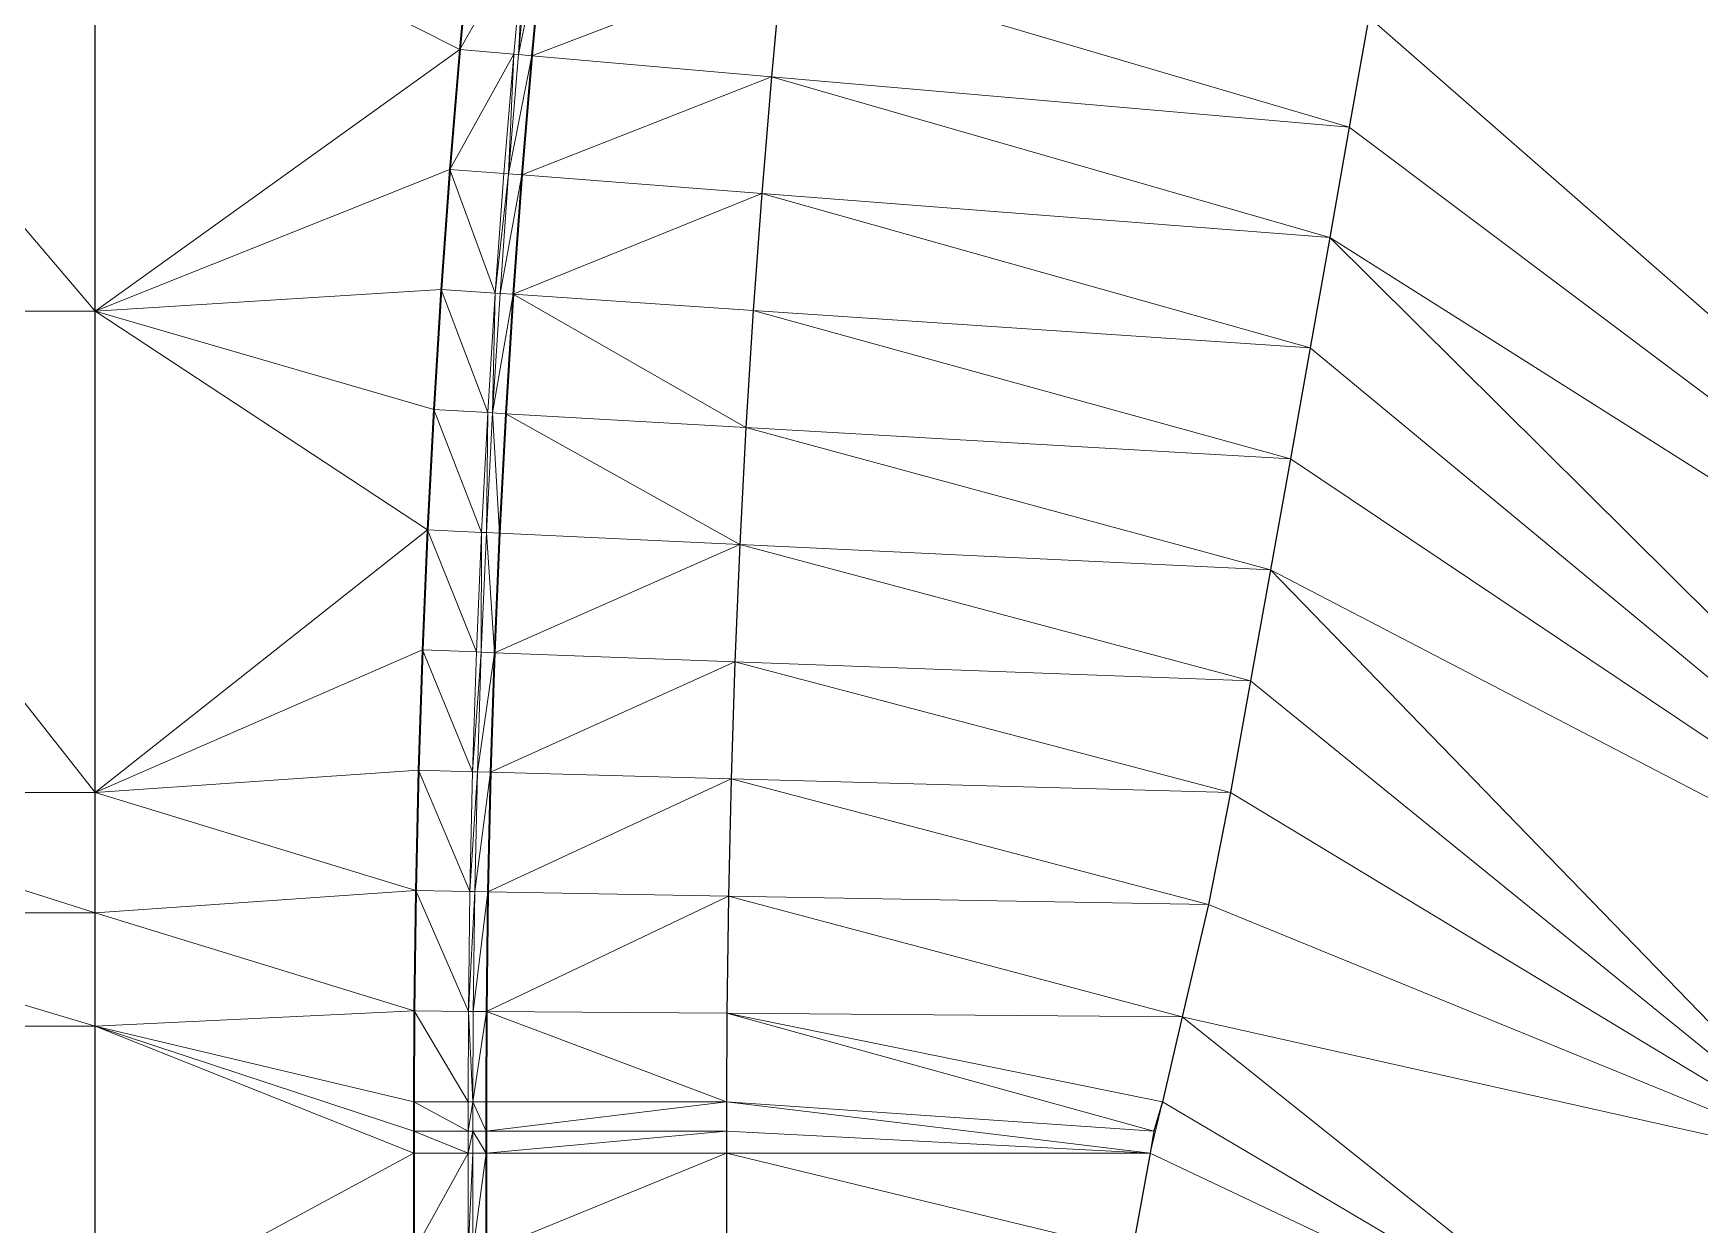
# Model space of a CAD drawing. Header units: metres. Extents: x 246428 to 246884, y 7418966 to 7419490.
# Drawn here: x 246764.42 to 246778.27, y 7419392.69 to 7419402.59 of the extents above; entities that cross this region are included whole.
import ezdxf

# ---------------------------------------------------------------- set-up
doc = ezdxf.new("R2010")
doc.units = ezdxf.units.M
doc.linetypes.add('blank name', pattern=[0])
doc.linetypes.add('HIDDEN', pattern=[9.525, 6.35, -3.175])
doc.layers.add('_12D_UNMAPPED', color=7, linetype='Continuous')
doc.layers.add('BATTER', color=250, linetype='HIDDEN', lineweight=25)
doc.layers.add('GRADELINES', color=250, linetype='HIDDEN', lineweight=25)
for name, color, linetype, lineweight, true_color in [('KERB_BACK', 7, 'Continuous', 35, 0x5fd2ff), ('KERB_LINE', 7, 'Continuous', 18, 0xb9b9b9), ('KERB_LIP', 7, 'Continuous', 35, 0x5fd2ff), ('KERB_TOP', 7, 'Continuous', 18, 0xb9b9b9)]:
    doc.layers.add(name, color=color, linetype=linetype, lineweight=lineweight, true_color=true_color)

msp = doc.modelspace()

# ---------------------------------------------------------------- linework, layer by layer
at = {"layer": '_12D_UNMAPPED', "color": 3, "linetype": 'blank name', "lineweight": 0}
for points in [[(246783.949, 7419395.364, 36.309), (246775.518, 7419402.726, 35.642), (246786.749, 7419406.174, 35.836)], [(246764.929, 7419403.986, 36.291), (246764.929, 7419400.284, 36.278), (246761.779, 7419403.986, 36.228)], [(246764.929, 7419400.284, 36.278), (246761.779, 7419400.284, 36.215), (246761.779, 7419403.986, 36.228)], [(246764.929, 7419403.986, 36.291), (246768.053, 7419403.453, 36.353), (246767.961, 7419402.457, 36.349)], [(246764.929, 7419400.284, 36.278), (246764.929, 7419403.986, 36.291), (246767.961, 7419402.457, 36.349)], [(246767.961, 7419402.457, 36.349), (246768.053, 7419403.453, 36.353), (246768.501, 7419403.41, 36.328)], [(246767.961, 7419402.457, 36.349), (246768.501, 7419403.41, 36.328), (246768.409, 7419402.418, 36.324)], [(246768.409, 7419402.418, 36.324), (246768.501, 7419403.41, 36.328), (246768.449, 7419402.415, 36.474)], [(246768.501, 7419403.41, 36.328), (246768.541, 7419403.406, 36.478), (246768.449, 7419402.415, 36.474)], [(246768.449, 7419402.415, 36.474), (246768.541, 7419403.406, 36.478), (246768.65, 7419403.395, 36.478)], [(246768.449, 7419402.415, 36.474), (246768.65, 7419403.395, 36.478), (246768.559, 7419402.405, 36.474)], [(246768.559, 7419402.405, 36.474), (246768.65, 7419403.395, 36.478), (246770.641, 7419403.201, 36.458)], [(246768.559, 7419402.405, 36.474), (246770.641, 7419403.201, 36.458), (246770.551, 7419402.231, 36.454)], [(246770.551, 7419402.231, 36.454), (246770.641, 7419403.201, 36.458), (246775.356, 7419401.811, 35.651)], [(246770.641, 7419403.201, 36.458), (246775.518, 7419402.726, 35.642), (246775.356, 7419401.811, 35.651)], [(246775.356, 7419401.811, 35.651), (246775.518, 7419402.726, 35.642), (246783.949, 7419395.364, 36.309)], [(246764.929, 7419400.284, 36.278), (246767.961, 7419402.457, 36.349), (246767.879, 7419401.461, 36.344)], [(246767.879, 7419401.461, 36.344), (246767.961, 7419402.457, 36.349), (246768.409, 7419402.418, 36.324)], [(246767.879, 7419401.461, 36.344), (246768.409, 7419402.418, 36.324), (246768.327, 7419401.426, 36.319)], [(246768.327, 7419401.426, 36.319), (246768.409, 7419402.418, 36.324), (246768.367, 7419401.423, 36.469)], [(246768.409, 7419402.418, 36.324), (246768.449, 7419402.415, 36.474), (246768.367, 7419401.423, 36.469)], [(246768.367, 7419401.423, 36.469), (246768.449, 7419402.415, 36.474), (246768.559, 7419402.405, 36.474)], [(246768.367, 7419401.423, 36.469), (246768.559, 7419402.405, 36.474), (246768.477, 7419401.415, 36.469)], [(246768.477, 7419401.415, 36.469), (246768.559, 7419402.405, 36.474), (246770.551, 7419402.231, 36.454)], [(246768.477, 7419401.415, 36.469), (246770.551, 7419402.231, 36.454), (246770.471, 7419401.26, 36.449)], [(246770.471, 7419401.26, 36.449), (246770.551, 7419402.231, 36.454), (246775.194, 7419400.895, 35.66)], [(246770.551, 7419402.231, 36.454), (246775.356, 7419401.811, 35.651), (246775.194, 7419400.895, 35.66)], [(246775.194, 7419400.895, 35.66), (246775.356, 7419401.811, 35.651), (246783.949, 7419395.364, 36.309)], [(246764.929, 7419400.284, 36.278), (246767.879, 7419401.461, 36.344), (246767.807, 7419400.463, 36.337)], [(246767.807, 7419400.463, 36.337), (246767.879, 7419401.461, 36.344), (246768.256, 7419400.433, 36.312)], [(246767.879, 7419401.461, 36.344), (246768.327, 7419401.426, 36.319), (246768.256, 7419400.433, 36.312)], [(246768.256, 7419400.433, 36.312), (246768.327, 7419401.426, 36.319), (246768.367, 7419401.423, 36.469)], [(246768.256, 7419400.433, 36.312), (246768.367, 7419401.423, 36.469), (246768.296, 7419400.43, 36.462)], [(246768.296, 7419400.43, 36.462), (246768.367, 7419401.423, 36.469), (246768.477, 7419401.415, 36.469)], [(246768.296, 7419400.43, 36.462), (246768.477, 7419401.415, 36.469), (246768.405, 7419400.423, 36.462)], [(246768.405, 7419400.423, 36.462), (246768.477, 7419401.415, 36.469), (246770.471, 7419401.26, 36.449)], [(246768.405, 7419400.423, 36.462), (246770.471, 7419401.26, 36.449), (246770.401, 7419400.289, 36.442)], [(246770.401, 7419400.289, 36.442), (246770.471, 7419401.26, 36.449), (246775.031, 7419399.977, 35.669)], [(246770.471, 7419401.26, 36.449), (246775.194, 7419400.895, 35.66), (246775.031, 7419399.977, 35.669)], [(246775.031, 7419399.977, 35.669), (246775.194, 7419400.895, 35.66), (246781.592, 7419394.55, 36.29)], [(246781.592, 7419394.55, 36.29), (246775.194, 7419400.895, 35.66), (246783.949, 7419395.364, 36.309)], [(246764.929, 7419400.284, 36.278), (246767.807, 7419400.463, 36.337), (246767.744, 7419399.465, 36.328)], [(246767.744, 7419399.465, 36.328), (246767.807, 7419400.463, 36.337), (246768.194, 7419399.44, 36.303)], [(246767.807, 7419400.463, 36.337), (246768.256, 7419400.433, 36.312), (246768.194, 7419399.44, 36.303)], [(246768.194, 7419399.44, 36.303), (246768.256, 7419400.433, 36.312), (246768.234, 7419399.437, 36.453)], [(246768.256, 7419400.433, 36.312), (246768.296, 7419400.43, 36.462), (246768.234, 7419399.437, 36.453)], [(246768.234, 7419399.437, 36.453), (246768.296, 7419400.43, 36.462), (246768.405, 7419400.423, 36.462)], [(246768.234, 7419399.437, 36.453), (246768.405, 7419400.423, 36.462), (246768.343, 7419399.431, 36.453)], [(246768.343, 7419399.431, 36.453), (246768.405, 7419400.423, 36.462), (246770.34, 7419399.316, 36.433)], [(246768.405, 7419400.423, 36.462), (246770.401, 7419400.289, 36.442), (246770.34, 7419399.316, 36.433)], [(246764.929, 7419400.284, 36.278), (246764.929, 7419396.284, 36.236), (246761.779, 7419400.284, 36.215)], [(246764.929, 7419396.284, 36.236), (246761.779, 7419396.284, 36.173), (246761.779, 7419400.284, 36.215)], [(246764.929, 7419400.284, 36.278), (246767.744, 7419399.465, 36.328), (246767.692, 7419398.467, 36.318)], [(246764.929, 7419396.284, 36.236), (246764.929, 7419400.284, 36.278), (246767.692, 7419398.467, 36.318)], [(246770.34, 7419399.316, 36.433), (246770.401, 7419400.289, 36.442), (246774.866, 7419399.057, 35.678)], [(246770.401, 7419400.289, 36.442), (246775.031, 7419399.977, 35.669), (246774.866, 7419399.057, 35.678)], [(246774.866, 7419399.057, 35.678), (246775.031, 7419399.977, 35.669), (246781.592, 7419394.55, 36.29)], [(246767.692, 7419398.467, 36.318), (246767.744, 7419399.465, 36.328), (246768.142, 7419398.445, 36.293)], [(246767.744, 7419399.465, 36.328), (246768.194, 7419399.44, 36.303), (246768.142, 7419398.445, 36.293)], [(246768.142, 7419398.445, 36.293), (246768.194, 7419399.44, 36.303), (246768.182, 7419398.444, 36.443)], [(246768.194, 7419399.44, 36.303), (246768.234, 7419399.437, 36.453), (246768.182, 7419398.444, 36.443)], [(246768.182, 7419398.444, 36.443), (246768.234, 7419399.437, 36.453), (246768.291, 7419398.438, 36.443)], [(246768.234, 7419399.437, 36.453), (246768.343, 7419399.431, 36.453), (246768.291, 7419398.438, 36.443)], [(246768.291, 7419398.438, 36.443), (246768.343, 7419399.431, 36.453), (246770.289, 7419398.344, 36.423)], [(246768.343, 7419399.431, 36.453), (246770.34, 7419399.316, 36.433), (246770.289, 7419398.344, 36.423)], [(246770.289, 7419398.344, 36.423), (246770.34, 7419399.316, 36.433), (246774.701, 7419398.135, 35.687)], [(246770.34, 7419399.316, 36.433), (246774.866, 7419399.057, 35.678), (246774.701, 7419398.135, 35.687)], [(246774.701, 7419398.135, 35.687), (246774.866, 7419399.057, 35.678), (246781.592, 7419394.55, 36.29)], [(246764.929, 7419396.284, 36.236), (246767.692, 7419398.467, 36.318), (246767.65, 7419397.468, 36.306)], [(246767.65, 7419397.468, 36.306), (246767.692, 7419398.467, 36.318), (246768.099, 7419397.451, 36.281)], [(246767.692, 7419398.467, 36.318), (246768.142, 7419398.445, 36.293), (246768.099, 7419397.451, 36.281)], [(246768.099, 7419397.451, 36.281), (246768.142, 7419398.445, 36.293), (246768.139, 7419397.449, 36.431)], [(246768.142, 7419398.445, 36.293), (246768.182, 7419398.444, 36.443), (246768.139, 7419397.449, 36.431)], [(246768.139, 7419397.449, 36.431), (246768.182, 7419398.444, 36.443), (246768.249, 7419397.445, 36.431)], [(246768.182, 7419398.444, 36.443), (246768.291, 7419398.438, 36.443), (246768.249, 7419397.445, 36.431)], [(246768.249, 7419397.445, 36.431), (246768.291, 7419398.438, 36.443), (246770.289, 7419398.344, 36.423)], [(246768.249, 7419397.445, 36.431), (246770.289, 7419398.344, 36.423), (246770.248, 7419397.37, 36.411)], [(246770.248, 7419397.37, 36.411), (246770.289, 7419398.344, 36.423), (246774.535, 7419397.21, 35.696)], [(246770.289, 7419398.344, 36.423), (246774.701, 7419398.135, 35.687), (246774.535, 7419397.21, 35.696)], [(246774.535, 7419397.21, 35.696), (246774.701, 7419398.135, 35.687), (246779.511, 7419393.176, 36.268)], [(246779.511, 7419393.176, 36.268), (246774.701, 7419398.135, 35.687), (246781.592, 7419394.55, 36.29)], [(246764.929, 7419396.284, 36.236), (246767.65, 7419397.468, 36.306), (246767.617, 7419396.468, 36.292)], [(246767.617, 7419396.468, 36.292), (246767.65, 7419397.468, 36.306), (246768.067, 7419396.456, 36.267)], [(246767.65, 7419397.468, 36.306), (246768.099, 7419397.451, 36.281), (246768.067, 7419396.456, 36.267)], [(246768.067, 7419396.456, 36.267), (246768.099, 7419397.451, 36.281), (246768.139, 7419397.449, 36.431)], [(246768.067, 7419396.456, 36.267), (246768.139, 7419397.449, 36.431), (246768.107, 7419396.455, 36.417)], [(246768.107, 7419396.455, 36.417), (246768.139, 7419397.449, 36.431), (246768.249, 7419397.445, 36.431)], [(246768.107, 7419396.455, 36.417), (246768.249, 7419397.445, 36.431), (246768.217, 7419396.452, 36.417)], [(246768.217, 7419396.452, 36.417), (246768.249, 7419397.445, 36.431), (246770.248, 7419397.37, 36.411)], [(246768.217, 7419396.452, 36.417), (246770.248, 7419397.37, 36.411), (246770.216, 7419396.397, 36.397)], [(246770.216, 7419396.397, 36.397), (246770.248, 7419397.37, 36.411), (246774.368, 7419396.283, 35.705)], [(246770.248, 7419397.37, 36.411), (246774.535, 7419397.21, 35.696), (246774.368, 7419396.283, 35.705)], [(246774.368, 7419396.283, 35.705), (246774.535, 7419397.21, 35.696), (246779.511, 7419393.176, 36.268)], [(246764.929, 7419396.284, 36.236), (246764.929, 7419396.284, 36.236), (246767.617, 7419396.468, 36.292)], [(246764.929, 7419396.284, 36.236), (246767.617, 7419396.468, 36.292), (246767.595, 7419395.468, 36.274)], [(246767.595, 7419395.468, 36.274), (246767.617, 7419396.468, 36.292), (246768.045, 7419395.461, 36.249)], [(246767.617, 7419396.468, 36.292), (246768.067, 7419396.456, 36.267), (246768.045, 7419395.461, 36.249)], [(246768.045, 7419395.461, 36.249), (246768.067, 7419396.456, 36.267), (246768.107, 7419396.455, 36.417)], [(246768.045, 7419395.461, 36.249), (246768.107, 7419396.455, 36.417), (246768.085, 7419395.46, 36.399)], [(246768.085, 7419395.46, 36.399), (246768.107, 7419396.455, 36.417), (246768.217, 7419396.452, 36.417)], [(246768.085, 7419395.46, 36.399), (246768.217, 7419396.452, 36.417), (246768.195, 7419395.458, 36.399)], [(246768.195, 7419395.458, 36.399), (246768.217, 7419396.452, 36.417), (246770.216, 7419396.397, 36.397)], [(246768.195, 7419395.458, 36.399), (246770.216, 7419396.397, 36.397), (246770.194, 7419395.423, 36.379)], [(246770.194, 7419395.423, 36.379), (246770.216, 7419396.397, 36.397), (246774.186, 7419395.353, 35.714)], [(246770.216, 7419396.397, 36.397), (246774.368, 7419396.283, 35.705), (246774.186, 7419395.353, 35.714)], [(246764.929, 7419395.284, 36.221), (246761.779, 7419395.284, 36.167), (246761.779, 7419396.284, 36.173)], [(246764.929, 7419396.284, 36.236), (246764.929, 7419395.284, 36.221), (246761.779, 7419396.284, 36.173)], [(246764.929, 7419396.284, 36.236), (246764.929, 7419396.284, 36.236), (246761.779, 7419396.284, 36.173)], [(246764.929, 7419396.284, 36.236), (246761.779, 7419396.284, 36.173), (246761.779, 7419396.284, 36.173)], [(246764.929, 7419395.284, 36.221), (246764.929, 7419396.284, 36.236), (246767.595, 7419395.468, 36.274)], [(246774.186, 7419395.353, 35.714), (246774.368, 7419396.283, 35.705), (246779.511, 7419393.176, 36.268)], [(246764.929, 7419395.284, 36.221), (246767.595, 7419395.468, 36.274), (246767.582, 7419394.469, 36.248)], [(246767.582, 7419394.469, 36.248), (246767.595, 7419395.468, 36.274), (246768.032, 7419394.465, 36.223)], [(246767.595, 7419395.468, 36.274), (246768.045, 7419395.461, 36.249), (246768.032, 7419394.465, 36.223)], [(246768.032, 7419394.465, 36.223), (246768.045, 7419395.461, 36.249), (246768.085, 7419395.46, 36.399)], [(246768.032, 7419394.465, 36.223), (246768.085, 7419395.46, 36.399), (246768.072, 7419394.465, 36.373)], [(246768.072, 7419394.465, 36.373), (246768.085, 7419395.46, 36.399), (246768.195, 7419395.458, 36.399)], [(246768.072, 7419394.465, 36.373), (246768.195, 7419395.458, 36.399), (246768.182, 7419394.464, 36.373)], [(246768.182, 7419394.464, 36.373), (246768.195, 7419395.458, 36.399), (246770.194, 7419395.423, 36.379)], [(246768.182, 7419394.464, 36.373), (246770.194, 7419395.423, 36.379), (246770.182, 7419394.449, 36.353)], [(246770.182, 7419394.449, 36.353), (246770.194, 7419395.423, 36.379), (246773.966, 7419394.42, 35.722)], [(246770.194, 7419395.423, 36.379), (246774.186, 7419395.353, 35.714), (246773.966, 7419394.42, 35.722)], [(246764.929, 7419394.343, 36.204), (246761.779, 7419394.343, 36.16), (246761.779, 7419395.284, 36.167)], [(246764.929, 7419395.284, 36.221), (246764.929, 7419394.343, 36.204), (246761.779, 7419395.284, 36.167)], [(246764.929, 7419394.343, 36.204), (246764.929, 7419395.284, 36.221), (246767.582, 7419394.469, 36.248)], [(246773.966, 7419394.42, 35.722), (246774.186, 7419395.353, 35.714), (246779.511, 7419393.176, 36.268)], [(246764.929, 7419394.343, 36.204), (246767.582, 7419394.469, 36.248), (246767.579, 7419393.712, 36.228)], [(246767.579, 7419393.712, 36.228), (246767.582, 7419394.469, 36.248), (246768.029, 7419393.712, 36.203)], [(246767.582, 7419394.469, 36.248), (246768.032, 7419394.465, 36.223), (246768.029, 7419393.712, 36.203)], [(246768.029, 7419393.712, 36.203), (246768.032, 7419394.465, 36.223), (246768.069, 7419393.712, 36.353)], [(246768.032, 7419394.465, 36.223), (246768.072, 7419394.465, 36.373), (246768.069, 7419393.712, 36.353)], [(246768.069, 7419393.712, 36.353), (246768.072, 7419394.465, 36.373), (246768.182, 7419394.464, 36.373)], [(246768.069, 7419393.712, 36.353), (246768.182, 7419394.464, 36.373), (246768.179, 7419393.712, 36.353)], [(246768.179, 7419393.712, 36.353), (246768.182, 7419394.464, 36.373), (246770.179, 7419393.712, 36.333)], [(246768.182, 7419394.464, 36.373), (246770.182, 7419394.449, 36.353), (246770.179, 7419393.712, 36.333)], [(246770.179, 7419393.712, 36.333), (246770.182, 7419394.449, 36.353), (246773.731, 7419393.469, 35.731)], [(246770.182, 7419394.449, 36.353), (246773.966, 7419394.42, 35.722), (246773.803, 7419393.712, 35.729)], [(246770.182, 7419394.449, 36.353), (246773.803, 7419393.712, 35.729), (246773.731, 7419393.469, 35.731)], [(246773.966, 7419394.42, 35.722), (246777.837, 7419391.329, 36.244), (246773.803, 7419393.712, 35.729)], [(246777.837, 7419391.329, 36.244), (246773.966, 7419394.42, 35.722), (246779.511, 7419393.176, 36.268)], [(246764.929, 7419391.855, 36.16), (246761.779, 7419391.855, 36.138), (246761.779, 7419394.343, 36.16)], [(246764.929, 7419394.343, 36.204), (246764.929, 7419391.855, 36.16), (246761.779, 7419394.343, 36.16)], [(246764.929, 7419394.343, 36.204), (246767.579, 7419393.712, 36.228), (246767.579, 7419393.469, 36.218)], [(246764.929, 7419394.343, 36.204), (246767.579, 7419393.469, 36.218), (246767.579, 7419393.287, 36.215)], [(246764.929, 7419391.855, 36.16), (246764.929, 7419394.343, 36.204), (246767.579, 7419393.287, 36.215)], [(246767.579, 7419393.712, 36.228), (246768.029, 7419393.712, 36.203), (246768.029, 7419393.469, 36.193)], [(246767.579, 7419393.469, 36.218), (246767.579, 7419393.712, 36.228), (246768.029, 7419393.469, 36.193)], [(246768.029, 7419393.469, 36.193), (246768.029, 7419393.712, 36.203), (246768.069, 7419393.712, 36.353)], [(246768.029, 7419393.469, 36.193), (246768.069, 7419393.712, 36.353), (246768.069, 7419393.469, 36.343)], [(246768.069, 7419393.469, 36.343), (246768.069, 7419393.712, 36.353), (246768.179, 7419393.469, 36.343)], [(246768.069, 7419393.712, 36.353), (246768.179, 7419393.712, 36.353), (246768.179, 7419393.469, 36.343)], [(246768.179, 7419393.469, 36.343), (246768.179, 7419393.712, 36.353), (246770.179, 7419393.712, 36.333)], [(246768.179, 7419393.469, 36.343), (246770.179, 7419393.712, 36.333), (246770.179, 7419393.469, 36.323)], [(246770.179, 7419393.712, 36.333), (246773.731, 7419393.469, 35.731), (246773.701, 7419393.287, 35.733)], [(246770.179, 7419393.469, 36.323), (246770.179, 7419393.712, 36.333), (246773.701, 7419393.287, 35.733)], [(246773.803, 7419393.712, 35.729), (246777.837, 7419391.329, 36.244), (246773.701, 7419393.287, 35.733)], [(246773.731, 7419393.469, 35.731), (246773.803, 7419393.712, 35.729), (246773.701, 7419393.287, 35.733)], [(246767.579, 7419393.469, 36.218), (246768.029, 7419393.469, 36.193), (246768.029, 7419393.287, 36.19)], [(246767.579, 7419393.287, 36.215), (246767.579, 7419393.469, 36.218), (246768.029, 7419393.287, 36.19)], [(246768.029, 7419393.287, 36.19), (246768.029, 7419393.469, 36.193), (246768.069, 7419393.469, 36.343)], [(246768.029, 7419393.287, 36.19), (246768.069, 7419393.469, 36.343), (246768.069, 7419393.287, 36.34)], [(246768.069, 7419393.287, 36.34), (246768.069, 7419393.469, 36.343), (246768.179, 7419393.287, 36.34)], [(246768.069, 7419393.469, 36.343), (246768.179, 7419393.469, 36.343), (246768.179, 7419393.287, 36.34)], [(246768.179, 7419393.287, 36.34), (246768.179, 7419393.469, 36.343), (246770.179, 7419393.469, 36.323)], [(246768.179, 7419393.287, 36.34), (246770.179, 7419393.469, 36.323), (246770.179, 7419393.287, 36.32)], [(246770.179, 7419393.287, 36.32), (246770.179, 7419393.469, 36.323), (246773.701, 7419393.287, 35.733)], [(246764.929, 7419391.855, 36.16), (246767.579, 7419393.287, 36.215), (246767.579, 7419392.469, 36.197)], [(246767.579, 7419392.469, 36.197), (246768.029, 7419393.287, 36.19), (246768.029, 7419392.469, 36.172)], [(246767.579, 7419392.469, 36.197), (246767.579, 7419393.287, 36.215), (246768.029, 7419393.287, 36.19)], [(246768.029, 7419392.469, 36.172), (246768.029, 7419393.287, 36.19), (246768.069, 7419393.287, 36.34)], [(246768.029, 7419392.469, 36.172), (246768.069, 7419393.287, 36.34), (246768.069, 7419392.469, 36.322)], [(246768.069, 7419392.469, 36.322), (246768.069, 7419393.287, 36.34), (246768.179, 7419393.287, 36.34)], [(246768.069, 7419392.469, 36.322), (246768.179, 7419393.287, 36.34), (246768.179, 7419392.469, 36.322)], [(246768.179, 7419392.469, 36.322), (246768.179, 7419393.287, 36.34), (246770.179, 7419393.287, 36.32)], [(246768.179, 7419392.469, 36.322), (246770.179, 7419393.287, 36.32), (246770.179, 7419392.469, 36.302)], [(246770.179, 7419393.287, 36.32), (246773.701, 7419393.287, 35.733), (246773.55, 7419392.469, 35.741)], [(246770.179, 7419392.469, 36.302), (246770.179, 7419393.287, 36.32), (246773.55, 7419392.469, 35.741)], [(246773.701, 7419393.287, 35.733), (246777.837, 7419391.329, 36.244), (246773.55, 7419392.469, 35.741)], [(246780.379, 7419391.352, 36.257), (246777.837, 7419391.329, 36.244), (246779.511, 7419393.176, 36.268)]]:
    msp.add_3dface(points, dxfattribs=at)
at = {"layer": 'BATTER'}
for points in [[(246770.641, 7419403.201, 36.458), (246770.551, 7419402.231, 36.454), (246770.471, 7419401.26, 36.449), (246770.401, 7419400.289, 36.442), (246770.34, 7419399.316, 36.433), (246770.289, 7419398.344, 36.423), (246770.248, 7419397.37, 36.411), (246770.216, 7419396.397, 36.397), (246770.194, 7419395.423, 36.379), (246770.182, 7419394.449, 36.353), (246770.179, 7419393.712, 36.333), (246770.179, 7419393.469, 36.323), (246770.179, 7419393.287, 36.32), (246770.179, 7419392.469, 36.302), (246770.179, 7419391.855, 36.285)], [(246775.518, 7419402.726, 35.642), (246775.356, 7419401.811, 35.651), (246775.194, 7419400.895, 35.66), (246775.031, 7419399.977, 35.669), (246774.866, 7419399.057, 35.678), (246774.701, 7419398.135, 35.687), (246774.535, 7419397.21, 35.696), (246774.368, 7419396.283, 35.705), (246774.186, 7419395.353, 35.714), (246773.966, 7419394.42, 35.722), (246773.803, 7419393.712, 35.729), (246773.731, 7419393.469, 35.731), (246773.701, 7419393.287, 35.733), (246773.55, 7419392.469, 35.741), (246773.409, 7419391.855, 35.746)]]:
    msp.add_polyline3d(points, dxfattribs=at)
at = {"layer": 'GRADELINES'}
msp.add_polyline3d([(246764.225, 7419387.866, 36.086), (246764.482, 7419388.659, 36.101), (246764.682, 7419389.468, 36.116), (246764.824, 7419390.289, 36.131), (246764.906, 7419391.118, 36.146), (246764.929, 7419391.855, 36.16), (246764.929, 7419394.343, 36.204), (246764.929, 7419395.284, 36.221), (246764.929, 7419396.284, 36.236), (246764.929, 7419396.284, 36.236), (246764.929, 7419400.284, 36.278), (246764.929, 7419403.986, 36.291)], dxfattribs=at)
at = {"layer": 'KERB_BACK'}
msp.add_polyline3d([(246768.65, 7419403.395, 36.478), (246768.559, 7419402.405, 36.474), (246768.477, 7419401.415, 36.469), (246768.405, 7419400.423, 36.462), (246768.343, 7419399.431, 36.453), (246768.291, 7419398.438, 36.443), (246768.249, 7419397.445, 36.431), (246768.217, 7419396.452, 36.417), (246768.195, 7419395.458, 36.399), (246768.182, 7419394.464, 36.373), (246768.179, 7419393.712, 36.353), (246768.179, 7419393.469, 36.343), (246768.179, 7419393.287, 36.34), (246768.179, 7419392.469, 36.322)], dxfattribs=at)
at = {"layer": 'KERB_LINE'}
msp.add_polyline3d([(246768.501, 7419403.41, 36.328), (246768.409, 7419402.418, 36.324), (246768.327, 7419401.426, 36.319), (246768.256, 7419400.433, 36.312), (246768.194, 7419399.44, 36.303), (246768.142, 7419398.445, 36.293), (246768.099, 7419397.451, 36.281), (246768.067, 7419396.456, 36.267), (246768.045, 7419395.461, 36.249), (246768.032, 7419394.465, 36.223), (246768.029, 7419393.712, 36.203), (246768.029, 7419393.469, 36.193), (246768.029, 7419393.287, 36.19), (246768.029, 7419392.469, 36.172)], dxfattribs=at)
at = {"layer": 'KERB_LIP'}
msp.add_polyline3d([(246768.053, 7419403.453, 36.353), (246767.961, 7419402.457, 36.349), (246767.879, 7419401.461, 36.344), (246767.807, 7419400.463, 36.337), (246767.744, 7419399.465, 36.328), (246767.692, 7419398.467, 36.318), (246767.65, 7419397.468, 36.306), (246767.617, 7419396.468, 36.292), (246767.595, 7419395.468, 36.274), (246767.582, 7419394.469, 36.248), (246767.579, 7419393.712, 36.228), (246767.579, 7419393.469, 36.218), (246767.579, 7419393.287, 36.215), (246767.579, 7419392.469, 36.197)], dxfattribs=at)
at = {"layer": 'KERB_TOP'}
msp.add_polyline3d([(246768.541, 7419403.406, 36.478), (246768.449, 7419402.415, 36.474), (246768.367, 7419401.423, 36.469), (246768.296, 7419400.43, 36.462), (246768.234, 7419399.437, 36.453), (246768.182, 7419398.444, 36.443), (246768.139, 7419397.449, 36.431), (246768.107, 7419396.455, 36.417), (246768.085, 7419395.46, 36.399), (246768.072, 7419394.465, 36.373), (246768.069, 7419393.712, 36.353), (246768.069, 7419393.469, 36.343), (246768.069, 7419393.287, 36.34), (246768.069, 7419392.469, 36.322)], dxfattribs=at)

doc.saveas('drawing.dxf')
